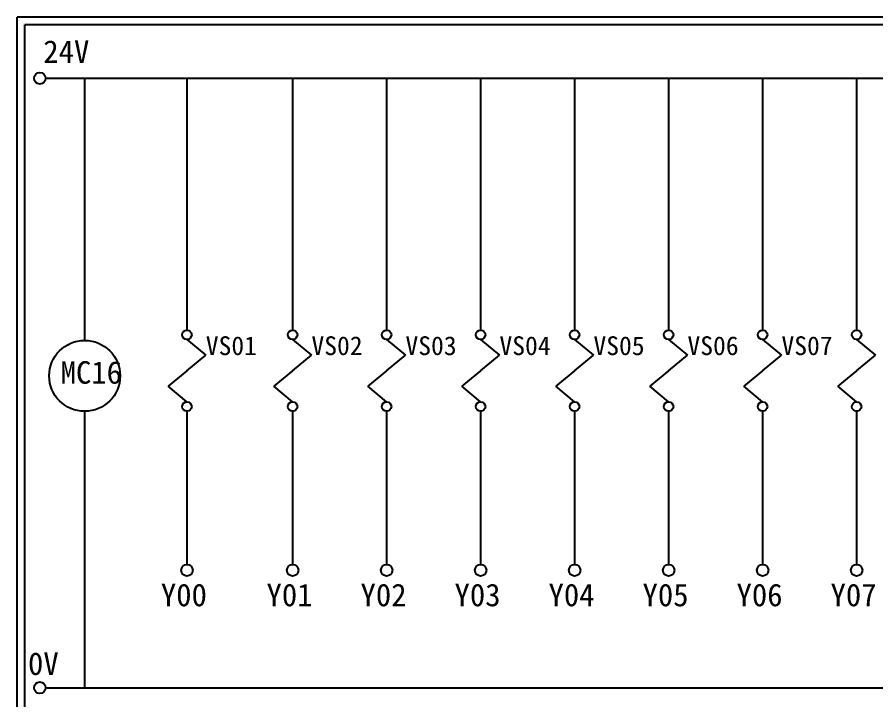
# Model space of a CAD drawing. Extents: x 926 to 1213, y 3 to 207.
# Drawn here: x 925.7 to 1062.8, y 98 to 207 of the extents above; entities that cross this region are included whole.
import ezdxf

# ---------------------------------------------------------------- set-up
doc = ezdxf.new("R2010")
doc.units = 0
doc.layers.add('圖框層', color=7, linetype='CONTINUOUS')
doc.layers.add('標尺寸層', color=3, linetype='CONTINUOUS')
doc.styles.add('STSL', font='KAIU.TTF')

msp = doc.modelspace()

# ---------------------------------------------------------------- linework, layer by layer
at = {"layer": '圖框層', "color": 7}
for p, q in [((1212.74, 206.97), (925.74, 206.97)), ((925.74, 3), (925.74, 206.97)), ((1211.49, 205.72), (926.99, 205.72)), ((926.99, 4.25), (926.99, 205.72))]:
    msp.add_line(p, q, dxfattribs=at)
at = {"layer": '標尺寸層', "color": 7}
for p, q in [((930.28, 197.22), (1207.88, 197.22)), ((936.51, 197.22), (936.51, 155.39)), ((952.84, 197.22), (952.84, 157.03)), ((969.7, 197.22), (969.7, 157.03)), ((984.7, 197.22), (984.7, 157.03)), ((999.7, 197.22), (999.7, 157.03)), ((1014.7, 197.22), (1014.7, 157.03)), ((1029.7, 197.22), (1029.7, 157.03)), ((1044.7, 197.22), (1044.7, 157.03)), ((1059.7, 197.22), (1059.7, 157.03)), ((952.84, 155.53), (955.84, 153.04)), ((969.7, 155.53), (972.7, 153.04)), ((984.7, 155.53), (987.7, 153.04)), ((999.7, 155.53), (1002.7, 153.04)), ((1014.7, 155.53), (1017.7, 153.04)), ((1029.7, 155.53), (1032.7, 153.04)), ((1044.7, 155.53), (1047.7, 153.04)), ((1059.7, 155.53), (1062.7, 153.04)), ((952.84, 150.55), (955.84, 153.04)), ((969.7, 150.55), (972.7, 153.04)), ((984.7, 150.55), (987.7, 153.04)), ((999.7, 150.55), (1002.7, 153.04)), ((1014.7, 150.55), (1017.7, 153.04)), ((1029.7, 150.55), (1032.7, 153.04)), ((1044.7, 150.55), (1047.7, 153.04)), ((1059.7, 150.55), (1062.7, 153.04)), ((952.84, 150.55), (949.83, 148.06)), ((969.7, 150.55), (966.7, 148.06)), ((984.7, 150.55), (981.7, 148.06)), ((999.7, 150.55), (996.7, 148.06)), ((1014.7, 150.55), (1011.7, 148.06)), ((1029.7, 150.55), (1026.7, 148.06)), ((1044.7, 150.55), (1041.7, 148.06)), ((1059.7, 150.55), (1056.7, 148.06)), ((952.84, 145.57), (949.83, 148.06)), ((969.7, 145.57), (966.7, 148.06)), ((984.7, 145.57), (981.7, 148.06)), ((999.7, 145.57), (996.7, 148.06)), ((1014.7, 145.57), (1011.7, 148.06)), ((1029.7, 145.57), (1026.7, 148.06)), ((1044.7, 145.57), (1041.7, 148.06)), ((1059.7, 145.57), (1056.7, 148.06)), ((936.51, 144.07), (936.51, 99.96)), ((952.84, 144.07), (952.84, 119.62)), ((969.7, 144.07), (969.7, 119.62)), ((984.7, 144.07), (984.7, 119.62)), ((999.7, 144.07), (999.7, 119.62)), ((1014.7, 144.07), (1014.7, 119.62)), ((1029.7, 144.07), (1029.7, 119.62)), ((1044.7, 144.07), (1044.7, 119.62)), ((1059.7, 144.07), (1059.7, 119.62)), ((930.49, 99.96), (1208.36, 99.96))]:
    msp.add_line(p, q, dxfattribs=at)
for centre, radius in [((929.36, 197.22), 0.92), ((952.84, 156.28), 0.751), ((969.7, 156.28), 0.751), ((984.7, 156.28), 0.751), ((999.7, 156.28), 0.751), ((1014.7, 156.28), 0.751), ((1029.7, 156.28), 0.751), ((1044.7, 156.28), 0.751), ((1059.7, 156.28), 0.751), ((936.51, 149.73), 5.66), ((952.84, 144.82), 0.751), ((969.7, 144.82), 0.751), ((984.7, 144.82), 0.751), ((999.7, 144.82), 0.751), ((1014.7, 144.82), 0.751), ((1029.7, 144.82), 0.751), ((1044.7, 144.82), 0.751), ((1059.7, 144.82), 0.751), ((952.84, 118.7), 0.92), ((969.7, 118.7), 0.92), ((984.7, 118.7), 0.92), ((999.7, 118.7), 0.92), ((1014.7, 118.7), 0.92), ((1029.7, 118.7), 0.92), ((1044.7, 118.7), 0.92), ((1059.7, 118.7), 0.92), ((929.36, 99.96), 0.92)]:
    msp.add_circle(centre, radius, dxfattribs=at)

# ---------------------------------------------------------------- texts
at = {"layer": '圖框層', "color": 4, "style": 'STSL'}
for s, height, p in [('24V', 3.6, (929.91, 199.68)), ('VS01', 3, (955.84, 153.04)), ('VS02', 3, (972.7, 153.04)), ('VS03', 3, (987.7, 153.04)), ('VS04', 3, (1002.7, 153.04)), ('VS05', 3, (1017.7, 153.04)), ('VS06', 3, (1032.7, 153.04)), ('VS07', 3, (1047.7, 153.04)), ('MC16', 3.6, (932.67, 148.47)), ('Y00', 3.6, (948.67, 112.96)), ('Y01', 3.6, (965.53, 112.96)), ('Y02', 3.6, (980.53, 112.96)), ('Y03', 3.6, (995.53, 112.96)), ('Y04', 3.6, (1010.53, 112.96)), ('Y05', 3.6, (1025.53, 112.96)), ('Y06', 3.6, (1040.53, 112.96)), ('Y07', 3.6, (1055.53, 112.96)), ('0V', 3.6, (927.47, 102))]:
    msp.add_text(s, height=height, dxfattribs=at).set_placement(p)

doc.saveas('drawing.dxf')
